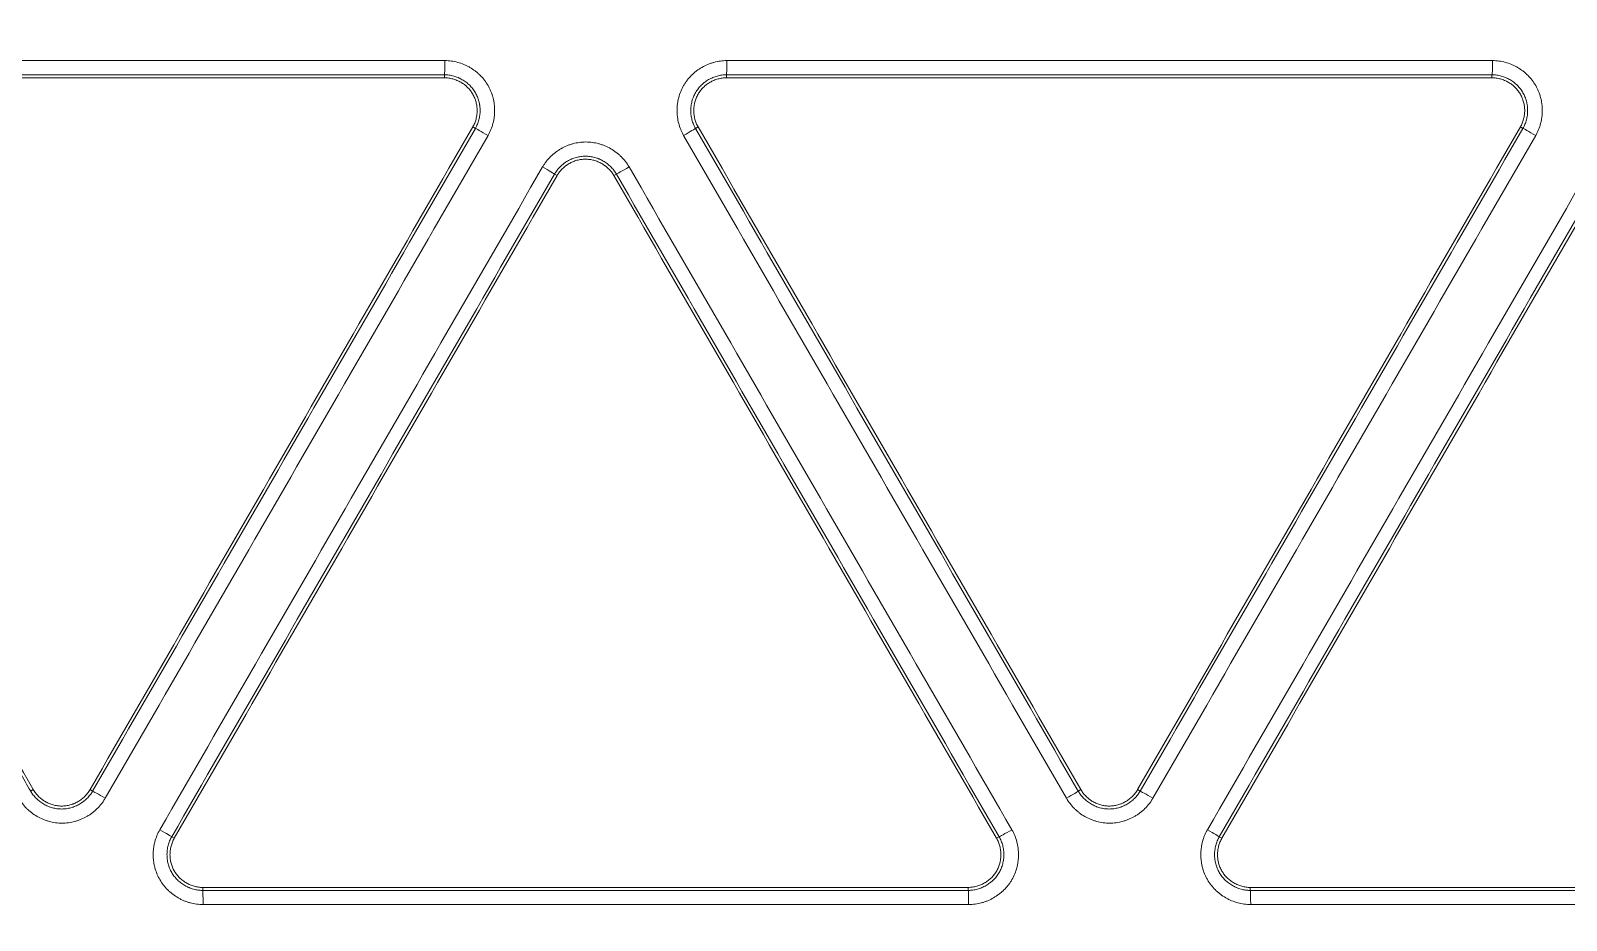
# Model space of a CAD drawing. Header units: inches. Extents: x 405346 to 489838, y -25612 to 14934.
# Drawn here: x 467383.2 to 467434.5, y 4322 to 4351.7 of the extents above; entities that cross this region are included whole.
import ezdxf

# ---------------------------------------------------------------- set-up
doc = ezdxf.new("R2010")
doc.units = ezdxf.units.IN
doc.header["$LTSCALE"] = 200
doc.header["$MEASUREMENT"] = 0
doc.layers.add('SS-EQ', color=2, linetype='Continuous', lineweight=20)

# ---------------------------------------------------------------- blocks, each defined once
blk = doc.blocks.new('4way무풍')
at = {"layer": 'SS-EQ'}
for p, q in [((152.774, 28.682), (152.774, 28.782)), ((162.196, 28.782), (162.196, 28.682)), ((187.771, 28.682), (187.771, 28.782)), ((153.808, 26.991), (153.722, 27.041)), ((161.249, 27.041), (161.162, 26.991)), ((188.805, 26.991), (188.719, 27.041)), ((156.538, 25.415), (156.451, 25.465)), ((158.519, 25.465), (158.433, 25.415)), ((138.952, 4.842), (139.039, 4.892)), ((140.935, 4.892), (141.021, 4.843)), ((173.949, 4.842), (174.036, 4.892)), ((175.932, 4.892), (176.018, 4.843)), ((143.663, 3.317), (143.75, 3.267)), ((171.221, 3.267), (171.307, 3.317)), ((178.66, 3.317), (178.747, 3.267)), ((144.698, 1.625), (144.698, 1.525)), ((170.273, 1.525), (170.273, 1.625)), ((179.695, 1.625), (179.695, 1.525))]:
    blk.add_line(p, q, dxfattribs=at)
for centre, major_axis, ratio, start_param, end_param in [((152.774, 29.256), (0, -0.474), 0.028189, 0.034949, 1.573094), ((162.196, 29.256), (0, 0.474), 0.029549, 3.176562, 4.714463), ((187.771, 29.256), (0, 0.474), 0.033735, 3.176439, 4.713955), ((154.218, 26.754), (-0.41, 0.237), 0.016019, 4.68878, 6.248274), ((160.752, 26.754), (-0.41, -0.237), 0.013033, 1.597215, 3.106683), ((189.215, 26.754), (-0.41, 0.237), 0.018244, 4.683613, 6.248273), ((156.041, 25.702), (-0.41, 0.237), 0.016055, 3.176504, 4.688476), ((158.929, 25.702), (0.41, 0.237), 0.012946, 3.176502, 4.738576), ((141.431, 4.606), (0.41, -0.237), 0.013878, 1.547569, 3.106683), ((173.539, 4.606), (0.41, 0.237), 0.015556, 4.739895, 6.248274), ((176.428, 4.606), (-0.41, 0.237), 0.016274, 4.684761, 6.248274), ((143.253, 3.554), (0.41, -0.237), 0.013911, 0.03491, 1.547316), ((171.717, 3.554), (0.41, 0.237), 0.015466, 3.176503, 4.739618), ((178.25, 3.554), (-0.41, 0.237), 0.016366, 3.176504, 4.684467), ((144.697, 1.052), (0, 0.474), 0.028185, 4.712486, 6.248265), ((170.272, 1.052), (0, 0.474), 0.031087, 4.712456, 6.248262), ((179.694, 1.052), (0, -0.474), 0.032601, 1.570864, 3.106683)]:
    blk.add_ellipse(centre, major_axis=major_axis, ratio=ratio, start_param=start_param, end_param=end_param, dxfattribs=at)
for points, knots in [([(0.032, 346.294), (6.969, 346.294), (13.906, 346.294), (27.78, 346.294), (34.717, 346.294), (55.528, 346.294), (69.403, 346.294), (97.151, 346.294), (111.025, 346.294), (138.774, 346.294), (152.648, 346.294), (180.396, 346.294), (194.27, 346.294), (215.082, 346.294), (222.019, 346.294), (235.893, 346.294), (242.83, 346.293), (253.236, 346.293), (256.704, 346.293), (263.641, 346.293), (267.11, 346.293), (272.313, 346.294), (274.047, 346.294), (276.648, 346.294), (277.516, 346.294), (279.25, 346.293), (280.117, 346.293), (281.418, 346.292), (281.851, 346.292), (282.718, 346.292), (283.152, 346.292), (283.802, 346.293), (284.019, 346.293), (284.453, 346.293), (284.669, 346.294), (285.103, 346.293), (285.32, 346.293), (285.753, 346.29), (285.97, 346.288), (286.62, 346.277), (287.054, 346.265), (287.92, 346.231), (288.353, 346.21), (289.653, 346.132), (290.519, 346.062), (291.818, 345.929), (292.25, 345.88), (292.899, 345.799), (293.116, 345.771), (293.548, 345.712), (294.627, 345.561), (295.697, 345.381), (298.249, 344.897), (299.929, 344.504), (302.417, 343.81), (304.065, 343.312), (305.692, 342.745), (308.116, 341.843), (309.711, 341.171), (311.481, 340.335), (311.677, 340.241), (312.069, 340.051), (312.265, 339.955), (312.851, 339.663), (313.238, 339.464), (314.393, 338.857), (315.91, 338.017), (317.385, 337.118), (318.837, 336.19), (319.553, 335.711), (320.962, 334.724), (322.351, 333.707), (324.369, 332.094), (326.323, 330.393), (327.582, 329.199), (328.355, 328.434), (328.586, 328.204), (328.815, 327.97), (328.968, 327.815), (329.044, 327.736), (329.423, 327.345), (329.723, 327.029), (330.61, 326.072), (331.762, 324.776), (333.399, 322.77), (334.43, 321.391), (335.932, 319.291), (336.873, 317.85), (338.196, 315.627), (339.047, 314.124), (339.838, 312.579), (340.313, 311.601), (340.454, 311.306), (340.593, 311.01), (340.685, 310.812), (340.731, 310.713), (340.958, 310.218), (341.136, 309.82), (341.654, 308.624), (342.309, 307.019), (343.186, 304.582), (343.7, 302.939), (344.419, 300.459), (344.828, 298.787), (345.336, 296.251), (345.487, 295.4), (345.755, 293.69), (345.871, 292.83), (345.994, 291.749), (346.017, 291.532), (346.062, 291.099), (346.083, 290.881), (346.143, 290.23), (346.178, 289.796), (346.239, 288.927), (346.265, 288.492), (346.307, 287.624), (346.324, 287.189), (346.342, 286.538), (346.347, 286.32), (346.354, 285.886), (346.356, 285.669), (346.359, 285.234), (346.359, 285.017), (346.359, 284.582), (346.359, 284.365), (346.359, 283.714), (346.358, 283.279), (346.358, 282.41), (346.358, 281.976), (346.358, 280.672), (346.358, 279.803), (346.359, 278.065), (346.359, 277.196), (346.359, 274.59), (346.359, 272.852), (346.358, 264.162), (346.359, 257.21), (346.359, 236.355), (346.359, 222.452), (346.359, 194.646), (346.359, 180.742), (346.359, 152.936), (346.359, 139.033), (346.359, 111.226), (346.359, 69.516), (346.359, 27.806), (346.359, 0)], [0, 0, 0, 0, 0.03125, 0.03125, 0.0625, 0.0625, 0.125, 0.125, 0.1875, 0.1875, 0.25, 0.25, 0.3125, 0.3125, 0.34375, 0.34375, 0.375, 0.375, 0.390625, 0.390625, 0.40625, 0.40625, 0.414062, 0.414062, 0.417969, 0.417969, 0.421875, 0.421875, 0.423828, 0.423828, 0.425781, 0.425781, 0.426758, 0.426758, 0.427734, 0.427734, 0.428711, 0.428711, 0.429687, 0.429687, 0.431641, 0.431641, 0.433594, 0.433594, 0.4375, 0.4375, 0.439453, 0.439453, 0.44043, 0.44043, 0.441406, 0.445312, 0.445312, 0.453125, 0.453125, 0.457031, 0.460937, 0.460937, 0.46875, 0.46875, 0.469727, 0.469727, 0.470703, 0.470703, 0.472656, 0.472656, 0.476562, 0.480469, 0.480469, 0.484375, 0.484375, 0.488281, 0.492187, 0.496094, 0.5, 0.5, 0.500977, 0.501465, 0.501465, 0.501953, 0.501953, 0.503906, 0.503906, 0.507812, 0.511719, 0.515625, 0.515625, 0.523437, 0.523437, 0.527344, 0.53125, 0.53125, 0.532227, 0.532715, 0.532715, 0.533203, 0.533203, 0.535156, 0.535156, 0.539062, 0.542969, 0.546875, 0.546875, 0.554687, 0.554687, 0.558594, 0.558594, 0.5625, 0.5625, 0.563477, 0.563477, 0.564453, 0.564453, 0.566406, 0.566406, 0.568359, 0.568359, 0.570312, 0.570312, 0.571289, 0.571289, 0.572266, 0.572266, 0.573242, 0.573242, 0.574219, 0.574219, 0.576172, 0.576172, 0.578125, 0.578125, 0.582031, 0.582031, 0.585937, 0.585937, 0.59375, 0.59375, 0.625, 0.625, 0.6875, 0.6875, 0.75, 0.75, 0.8125, 0.8125, 0.875, 1, 1, 1, 1]), ([(345.164, 0), (345.164, 27.72), (345.163, 69.299), (345.162, 110.879), (345.161, 138.598), (345.16, 152.458), (345.159, 180.178), (345.157, 194.038), (345.154, 221.758), (345.152, 235.618), (345.147, 256.407), (345.146, 263.337), (345.145, 272), (345.145, 273.732), (345.144, 276.331), (345.144, 277.197), (345.143, 278.93), (345.142, 279.796), (345.142, 281.095), (345.141, 281.528), (345.141, 282.395), (345.142, 282.828), (345.141, 283.694), (345.141, 284.127), (345.14, 284.777), (345.139, 284.993), (345.136, 285.426), (345.134, 285.643), (345.124, 286.293), (345.113, 286.726), (345.081, 287.592), (345.06, 288.025), (345.009, 288.891), (344.979, 289.324), (344.926, 289.973), (344.898, 290.298), (344.868, 290.622), (344.847, 290.839), (344.836, 290.947), (344.736, 291.92), (344.629, 292.78), (344.379, 294.49), (344.236, 295.34), (343.754, 297.876), (343.361, 299.547), (342.666, 302.024), (342.167, 303.666), (341.312, 306.1), (340.67, 307.703), (340.162, 308.898), (339.901, 309.494), (339.629, 310.086), (339.446, 310.481), (339.353, 310.677), (338.885, 311.657), (338.495, 312.43), (337.684, 313.954), (337.263, 314.706), (336.391, 316.188), (335.94, 316.919), (335.007, 318.359), (334.525, 319.069), (333.532, 320.468), (332.508, 321.846), (330.881, 323.85), (329.736, 325.143), (328.853, 326.097), (328.555, 326.413), (328.177, 326.804), (328.101, 326.882), (327.949, 327.037), (327.721, 327.27), (327.491, 327.5), (326.721, 328.264), (325.466, 329.454), (323.518, 331.149), (321.504, 332.755), (320.119, 333.766), (318.711, 334.748), (317.997, 335.224), (316.546, 336.146), (315.81, 336.592), (314.315, 337.454), (313.557, 337.87), (312.595, 338.371), (312.305, 338.52), (312.014, 338.666), (311.82, 338.764), (311.722, 338.812), (311.235, 339.053), (310.844, 339.24), (309.666, 339.79), (308.875, 340.138), (307.283, 340.799), (305.68, 341.425), (303.244, 342.257), (301.598, 342.742), (299.114, 343.417), (297.436, 343.796), (294.888, 344.258), (294.033, 344.394), (292.957, 344.542), (292.742, 344.57), (292.31, 344.625), (291.663, 344.703), (291.015, 344.771), (289.72, 344.892), (288.856, 344.953), (287.56, 345.018), (287.128, 345.036), (286.48, 345.054), (286.264, 345.059), (285.832, 345.066), (285.615, 345.069), (285.183, 345.072), (284.967, 345.073), (284.535, 345.074), (284.318, 345.075), (283.67, 345.075), (283.237, 345.076), (282.589, 345.076), (282.373, 345.076), (281.94, 345.076), (281.724, 345.076), (281.076, 345.076), (280.643, 345.076), (279.346, 345.077), (278.481, 345.077), (276.752, 345.078), (275.887, 345.078), (273.293, 345.079), (271.563, 345.079), (262.916, 345.08), (255.998, 345.082), (242.162, 345.085), (235.244, 345.086), (221.408, 345.088), (214.49, 345.089), (193.736, 345.092), (179.9, 345.093), (152.228, 345.095), (138.392, 345.096), (110.72, 345.097), (96.884, 345.097), (69.212, 345.098), (55.376, 345.098), (34.622, 345.098), (27.704, 345.099), (13.868, 345.099), (6.95, 345.099), (0.032, 345.099)], [0, 0, 0, 0, 0.125, 0.1875, 0.1875, 0.25, 0.25, 0.3125, 0.3125, 0.375, 0.375, 0.40625, 0.40625, 0.414063, 0.414063, 0.417969, 0.417969, 0.421875, 0.421875, 0.423828, 0.423828, 0.425781, 0.425781, 0.427734, 0.427734, 0.428711, 0.428711, 0.429688, 0.429688, 0.431641, 0.431641, 0.433594, 0.433594, 0.435547, 0.435547, 0.436523, 0.437012, 0.437012, 0.4375, 0.4375, 0.441406, 0.441406, 0.445313, 0.445313, 0.453125, 0.453125, 0.457031, 0.460938, 0.464844, 0.464844, 0.466797, 0.467773, 0.467773, 0.46875, 0.46875, 0.472656, 0.472656, 0.476563, 0.476563, 0.480469, 0.480469, 0.484375, 0.484375, 0.488281, 0.492188, 0.496094, 0.496094, 0.498047, 0.498047, 0.498535, 0.498535, 0.499023, 0.5, 0.5, 0.503906, 0.507813, 0.511719, 0.515625, 0.515625, 0.519531, 0.519531, 0.523438, 0.523438, 0.527344, 0.527344, 0.52832, 0.528809, 0.528809, 0.529297, 0.529297, 0.53125, 0.53125, 0.535156, 0.535156, 0.539063, 0.542969, 0.546875, 0.546875, 0.554688, 0.554688, 0.558594, 0.558594, 0.55957, 0.55957, 0.560547, 0.5625, 0.5625, 0.566406, 0.566406, 0.568359, 0.568359, 0.569336, 0.569336, 0.570313, 0.570313, 0.571289, 0.571289, 0.572266, 0.572266, 0.574219, 0.574219, 0.575195, 0.575195, 0.576172, 0.576172, 0.578125, 0.578125, 0.582031, 0.582031, 0.585938, 0.585938, 0.59375, 0.59375, 0.625, 0.625, 0.65625, 0.65625, 0.6875, 0.6875, 0.75, 0.75, 0.8125, 0.8125, 0.875, 0.875, 0.9375, 0.9375, 0.96875, 0.96875, 1, 1, 1, 1]), ([(152.787, 29.257), (152.824, 29.257), (152.861, 29.256), (152.934, 29.251), (152.97, 29.247), (153.078, 29.232), (153.22, 29.203), (153.357, 29.156), (153.442, 29.121), (153.458, 29.113), (153.492, 29.098), (153.541, 29.075), (153.589, 29.049), (153.683, 28.994), (153.744, 28.954), (153.83, 28.888), (153.859, 28.865), (153.9, 28.829), (153.914, 28.817), (153.94, 28.792), (153.954, 28.779), (154.018, 28.715), (154.114, 28.606), (154.195, 28.486), (154.25, 28.391), (154.267, 28.359), (154.299, 28.293), (154.314, 28.26), (154.356, 28.159), (154.379, 28.091), (154.406, 27.986), (154.414, 27.95), (154.425, 27.897), (154.428, 27.879), (154.434, 27.843), (154.437, 27.824), (154.448, 27.734), (154.457, 27.589), (154.448, 27.444), (154.437, 27.354), (154.434, 27.336), (154.428, 27.299), (154.425, 27.281), (154.414, 27.227), (154.406, 27.192), (154.378, 27.087), (154.355, 27.018), (154.3, 26.884), (154.268, 26.819), (154.232, 26.755)], [0, 0, 0, 0, 0.03125, 0.03125, 0.0625, 0.0625, 0.125, 0.1875, 0.1875, 0.203125, 0.203125, 0.21875, 0.25, 0.25, 0.3125, 0.3125, 0.34375, 0.34375, 0.359375, 0.359375, 0.375, 0.375, 0.4375, 0.5, 0.5, 0.53125, 0.53125, 0.5625, 0.5625, 0.625, 0.625, 0.65625, 0.65625, 0.671875, 0.671875, 0.6875, 0.6875, 0.75, 0.8125, 0.8125, 0.828125, 0.828125, 0.84375, 0.84375, 0.875, 0.875, 0.9375, 0.9375, 1, 1, 1, 1]), ([(160.765, 26.755), (160.747, 26.787), (160.73, 26.819), (160.698, 26.885), (160.683, 26.918), (160.641, 27.019), (160.596, 27.157), (160.568, 27.299), (160.556, 27.39), (160.554, 27.408), (160.551, 27.445), (160.546, 27.499), (160.545, 27.554), (160.545, 27.663), (160.549, 27.735), (160.563, 27.843), (160.569, 27.879), (160.58, 27.933), (160.583, 27.951), (160.592, 27.986), (160.596, 28.004), (160.619, 28.092), (160.665, 28.23), (160.729, 28.36), (160.784, 28.455), (160.803, 28.486), (160.844, 28.547), (160.866, 28.576), (160.932, 28.662), (160.98, 28.716), (161.057, 28.793), (161.097, 28.83), (161.139, 28.865), (161.167, 28.888), (161.182, 28.9), (161.254, 28.955), (161.375, 29.036), (161.505, 29.1), (161.589, 29.135), (161.606, 29.142), (161.64, 29.155), (161.658, 29.161), (161.71, 29.179), (161.744, 29.189), (161.85, 29.218), (161.92, 29.232), (162.064, 29.252), (162.136, 29.257), (162.21, 29.257)], [0, 0, 0, 0, 0.03125, 0.03125, 0.0625, 0.0625, 0.125, 0.1875, 0.1875, 0.203125, 0.203125, 0.21875, 0.25, 0.25, 0.3125, 0.3125, 0.34375, 0.34375, 0.359375, 0.359375, 0.375, 0.375, 0.4375, 0.5, 0.5, 0.53125, 0.53125, 0.5625, 0.5625, 0.625, 0.625, 0.65625, 0.671875, 0.671875, 0.6875, 0.6875, 0.75, 0.8125, 0.8125, 0.828125, 0.828125, 0.84375, 0.84375, 0.875, 0.875, 0.9375, 0.9375, 1, 1, 1, 1]), ([(187.787, 29.256), (187.823, 29.256), (187.86, 29.255), (187.933, 29.25), (187.969, 29.246), (188.077, 29.232), (188.219, 29.203), (188.357, 29.156), (188.441, 29.12), (188.458, 29.113), (188.491, 29.098), (188.54, 29.074), (188.588, 29.049), (188.683, 28.994), (188.743, 28.954), (188.83, 28.888), (188.858, 28.865), (188.899, 28.829), (188.913, 28.817), (188.94, 28.792), (188.953, 28.779), (189.017, 28.715), (189.113, 28.606), (189.194, 28.486), (189.249, 28.391), (189.267, 28.358), (189.299, 28.293), (189.314, 28.26), (189.355, 28.159), (189.378, 28.091), (189.406, 27.985), (189.414, 27.95), (189.424, 27.896), (189.427, 27.878), (189.433, 27.842), (189.436, 27.824), (189.448, 27.733), (189.457, 27.588), (189.448, 27.444), (189.436, 27.353), (189.433, 27.335), (189.428, 27.299), (189.424, 27.281), (189.414, 27.227), (189.406, 27.192), (189.378, 27.086), (189.355, 27.018), (189.3, 26.884), (189.268, 26.818), (189.231, 26.755)], [0, 0, 0, 0, 0.03125, 0.03125, 0.0625, 0.0625, 0.125, 0.1875, 0.1875, 0.203125, 0.203125, 0.21875, 0.25, 0.25, 0.3125, 0.3125, 0.34375, 0.34375, 0.359375, 0.359375, 0.375, 0.375, 0.4375, 0.5, 0.5, 0.53125, 0.53125, 0.5625, 0.5625, 0.625, 0.625, 0.65625, 0.65625, 0.671875, 0.671875, 0.6875, 0.6875, 0.75, 0.8125, 0.8125, 0.828125, 0.828125, 0.84375, 0.84375, 0.875, 0.875, 0.9375, 0.9375, 1, 1, 1, 1]), ([(153.808, 26.991), (153.81, 26.994), (153.812, 26.997), (153.815, 27.002), (153.82, 27.011), (153.831, 27.031), (153.851, 27.072), (153.867, 27.107), (153.897, 27.179), (153.913, 27.228), (153.933, 27.304), (153.939, 27.329), (153.949, 27.381), (153.953, 27.407), (153.963, 27.484), (153.969, 27.588), (153.963, 27.692), (153.954, 27.757), (153.952, 27.77), (153.948, 27.795), (153.941, 27.834), (153.933, 27.872), (153.913, 27.947), (153.897, 27.996), (153.867, 28.068), (153.857, 28.092), (153.834, 28.139), (153.821, 28.162), (153.782, 28.23), (153.753, 28.273), (153.69, 28.355), (153.655, 28.394), (153.599, 28.449), (153.58, 28.467), (153.541, 28.501), (153.52, 28.518), (153.458, 28.565), (153.415, 28.594), (153.348, 28.632), (153.314, 28.651), (153.278, 28.668), (153.254, 28.679), (153.242, 28.684), (153.182, 28.709), (153.084, 28.743), (152.983, 28.764), (152.905, 28.775), (152.879, 28.778), (152.84, 28.78), (152.827, 28.781), (152.807, 28.782), (152.797, 28.782), (152.788, 28.782), (152.781, 28.782), (152.778, 28.782), (152.774, 28.782)], [0, 0, 0, 0, 0.003906, 0.003906, 0.007812, 0.015625, 0.03125, 0.0625, 0.0625, 0.125, 0.125, 0.15625, 0.15625, 0.1875, 0.1875, 0.25, 0.3125, 0.3125, 0.328125, 0.328125, 0.34375, 0.375, 0.375, 0.4375, 0.4375, 0.46875, 0.46875, 0.5, 0.5, 0.5625, 0.5625, 0.625, 0.625, 0.65625, 0.65625, 0.6875, 0.6875, 0.75, 0.75, 0.78125, 0.796875, 0.796875, 0.8125, 0.8125, 0.875, 0.9375, 0.9375, 0.96875, 0.96875, 0.984375, 0.984375, 0.992188, 0.996094, 0.996094, 1, 1, 1, 1]), ([(162.196, 28.782), (162.193, 28.782), (162.19, 28.782), (162.183, 28.782), (162.173, 28.782), (162.151, 28.781), (162.105, 28.779), (162.066, 28.775), (161.989, 28.765), (161.938, 28.754), (161.863, 28.734), (161.838, 28.726), (161.789, 28.709), (161.764, 28.7), (161.692, 28.669), (161.599, 28.623), (161.512, 28.566), (161.46, 28.526), (161.45, 28.518), (161.43, 28.502), (161.4, 28.476), (161.371, 28.45), (161.316, 28.395), (161.281, 28.357), (161.234, 28.295), (161.218, 28.274), (161.189, 28.231), (161.175, 28.208), (161.136, 28.14), (161.113, 28.094), (161.074, 27.998), (161.057, 27.949), (161.038, 27.873), (161.032, 27.847), (161.022, 27.796), (161.018, 27.77), (161.008, 27.692), (161.004, 27.641), (161.004, 27.563), (161.005, 27.537), (161.008, 27.498), (161.009, 27.485), (161.011, 27.459), (161.012, 27.446), (161.021, 27.381), (161.04, 27.278), (161.073, 27.18), (161.103, 27.108), (161.113, 27.084), (161.131, 27.048), (161.136, 27.037), (161.146, 27.019), (161.15, 27.011), (161.155, 27.002), (161.159, 26.996), (161.16, 26.993), (161.162, 26.991)], [0, 0, 0, 0, 0.003906, 0.003906, 0.007813, 0.015625, 0.03125, 0.0625, 0.0625, 0.125, 0.125, 0.15625, 0.15625, 0.1875, 0.1875, 0.25, 0.3125, 0.3125, 0.328125, 0.328125, 0.34375, 0.375, 0.375, 0.4375, 0.4375, 0.46875, 0.46875, 0.5, 0.5, 0.5625, 0.5625, 0.625, 0.625, 0.65625, 0.65625, 0.6875, 0.6875, 0.75, 0.75, 0.78125, 0.78125, 0.796875, 0.796875, 0.8125, 0.8125, 0.875, 0.9375, 0.9375, 0.96875, 0.96875, 0.984375, 0.984375, 0.992187, 0.996094, 0.996094, 1, 1, 1, 1]), ([(188.805, 26.991), (188.807, 26.994), (188.808, 26.997), (188.811, 27.002), (188.816, 27.011), (188.827, 27.031), (188.848, 27.072), (188.864, 27.107), (188.893, 27.179), (188.91, 27.228), (188.929, 27.304), (188.935, 27.329), (188.945, 27.381), (188.949, 27.407), (188.959, 27.484), (188.966, 27.588), (188.959, 27.692), (188.951, 27.757), (188.949, 27.77), (188.945, 27.796), (188.938, 27.834), (188.929, 27.872), (188.91, 27.947), (188.893, 27.996), (188.864, 28.069), (188.853, 28.092), (188.83, 28.139), (188.818, 28.163), (188.779, 28.23), (188.721, 28.316), (188.652, 28.394), (188.596, 28.449), (188.577, 28.467), (188.537, 28.501), (188.517, 28.518), (188.455, 28.565), (188.412, 28.594), (188.345, 28.633), (188.31, 28.651), (188.275, 28.668), (188.251, 28.679), (188.239, 28.684), (188.179, 28.709), (188.081, 28.743), (187.979, 28.764), (187.902, 28.775), (187.876, 28.778), (187.837, 28.78), (187.824, 28.781), (187.804, 28.782), (187.794, 28.782), (187.784, 28.782), (187.778, 28.782), (187.774, 28.782), (187.771, 28.782)], [0, 0, 0, 0, 0.003906, 0.003906, 0.007813, 0.015625, 0.03125, 0.0625, 0.0625, 0.125, 0.125, 0.15625, 0.15625, 0.1875, 0.1875, 0.25, 0.3125, 0.3125, 0.328125, 0.328125, 0.34375, 0.375, 0.375, 0.4375, 0.4375, 0.46875, 0.46875, 0.5, 0.5, 0.5625, 0.625, 0.625, 0.65625, 0.65625, 0.6875, 0.6875, 0.75, 0.75, 0.78125, 0.796875, 0.796875, 0.8125, 0.8125, 0.875, 0.9375, 0.9375, 0.96875, 0.96875, 0.984375, 0.984375, 0.992188, 0.996094, 0.996094, 1, 1, 1, 1]), ([(152.774, 28.682), (152.823, 28.682), (152.87, 28.679), (152.964, 28.666), (153.011, 28.657), (153.08, 28.638), (153.103, 28.631), (153.148, 28.615), (153.17, 28.606), (153.237, 28.579), (153.322, 28.536), (153.401, 28.484), (153.449, 28.447), (153.458, 28.44), (153.477, 28.425), (153.504, 28.402), (153.531, 28.377), (153.581, 28.327), (153.613, 28.292), (153.657, 28.236), (153.671, 28.216), (153.697, 28.177), (153.71, 28.156), (153.746, 28.094), (153.788, 28.008), (153.818, 27.918), (153.836, 27.849), (153.842, 27.825), (153.851, 27.778), (153.855, 27.755), (153.864, 27.684), (153.867, 27.636), (153.867, 27.565), (153.866, 27.529), (153.863, 27.493), (153.861, 27.469), (153.859, 27.457), (153.852, 27.398), (153.833, 27.304), (153.804, 27.214), (153.768, 27.126), (153.746, 27.082), (153.722, 27.041)], [0, 0, 0, 0, 0.0625, 0.0625, 0.125, 0.125, 0.15625, 0.15625, 0.1875, 0.1875, 0.25, 0.3125, 0.3125, 0.328125, 0.328125, 0.34375, 0.375, 0.375, 0.4375, 0.4375, 0.46875, 0.46875, 0.5, 0.5, 0.5625, 0.625, 0.625, 0.65625, 0.65625, 0.6875, 0.6875, 0.75, 0.75, 0.78125, 0.796875, 0.796875, 0.8125, 0.8125, 0.875, 0.9375, 0.9375, 1, 1, 1, 1]), ([(161.249, 27.041), (161.225, 27.082), (161.204, 27.125), (161.168, 27.213), (161.153, 27.258), (161.135, 27.328), (161.129, 27.351), (161.12, 27.398), (161.117, 27.422), (161.108, 27.493), (161.102, 27.588), (161.108, 27.683), (161.115, 27.743), (161.117, 27.755), (161.121, 27.778), (161.127, 27.814), (161.135, 27.848), (161.153, 27.917), (161.168, 27.962), (161.195, 28.028), (161.204, 28.05), (161.225, 28.093), (161.237, 28.114), (161.273, 28.177), (161.326, 28.256), (161.389, 28.327), (161.44, 28.377), (161.458, 28.394), (161.494, 28.425), (161.512, 28.44), (161.569, 28.484), (161.609, 28.51), (161.671, 28.546), (161.692, 28.557), (161.734, 28.578), (161.756, 28.588), (161.823, 28.616), (161.913, 28.647), (162.006, 28.666), (162.1, 28.679), (162.148, 28.682), (162.196, 28.682)], [0, 0, 0, 0, 0.0625, 0.0625, 0.125, 0.125, 0.15625, 0.15625, 0.1875, 0.1875, 0.25, 0.3125, 0.3125, 0.328125, 0.328125, 0.34375, 0.375, 0.375, 0.4375, 0.4375, 0.46875, 0.46875, 0.5, 0.5, 0.5625, 0.625, 0.625, 0.65625, 0.65625, 0.6875, 0.6875, 0.75, 0.75, 0.78125, 0.78125, 0.8125, 0.8125, 0.875, 0.9375, 0.9375, 1, 1, 1, 1]), ([(187.771, 28.682), (187.819, 28.682), (187.867, 28.679), (187.961, 28.666), (188.008, 28.657), (188.076, 28.638), (188.099, 28.631), (188.145, 28.615), (188.167, 28.606), (188.233, 28.579), (188.318, 28.536), (188.398, 28.484), (188.446, 28.447), (188.455, 28.44), (188.474, 28.425), (188.501, 28.402), (188.527, 28.377), (188.578, 28.327), (188.61, 28.292), (188.653, 28.236), (188.667, 28.216), (188.694, 28.177), (188.707, 28.156), (188.743, 28.094), (188.785, 28.008), (188.815, 27.918), (188.833, 27.849), (188.838, 27.825), (188.848, 27.778), (188.851, 27.755), (188.86, 27.684), (188.863, 27.636), (188.864, 27.565), (188.862, 27.529), (188.86, 27.493), (188.857, 27.469), (188.856, 27.457), (188.848, 27.398), (188.83, 27.304), (188.8, 27.214), (188.764, 27.126), (188.743, 27.082), (188.719, 27.041)], [0, 0, 0, 0, 0.0625, 0.0625, 0.125, 0.125, 0.15625, 0.15625, 0.1875, 0.1875, 0.25, 0.3125, 0.3125, 0.328125, 0.328125, 0.34375, 0.375, 0.375, 0.4375, 0.4375, 0.46875, 0.46875, 0.5, 0.5, 0.5625, 0.625, 0.625, 0.65625, 0.65625, 0.6875, 0.6875, 0.75, 0.75, 0.78125, 0.796875, 0.796875, 0.8125, 0.8125, 0.875, 0.9375, 0.9375, 1, 1, 1, 1]), ([(156.054, 25.703), (156.073, 25.735), (156.092, 25.766), (156.133, 25.827), (156.154, 25.856), (156.221, 25.943), (156.317, 26.051), (156.427, 26.146), (156.499, 26.202), (156.514, 26.212), (156.544, 26.234), (156.589, 26.265), (156.635, 26.293), (156.73, 26.348), (156.795, 26.38), (156.895, 26.422), (156.929, 26.435), (156.981, 26.453), (156.999, 26.458), (157.034, 26.469), (157.051, 26.474), (157.139, 26.498), (157.281, 26.527), (157.426, 26.537), (157.535, 26.537), (157.572, 26.535), (157.645, 26.531), (157.681, 26.527), (157.789, 26.512), (157.86, 26.498), (157.965, 26.469), (157.999, 26.459), (158.051, 26.441), (158.068, 26.435), (158.102, 26.422), (158.119, 26.415), (158.204, 26.38), (158.334, 26.315), (158.455, 26.235), (158.527, 26.18), (158.541, 26.168), (158.57, 26.145), (158.584, 26.133), (158.625, 26.097), (158.652, 26.072), (158.729, 25.996), (158.777, 25.941), (158.866, 25.827), (158.906, 25.766), (158.943, 25.703)], [0, 0, 0, 0, 0.03125, 0.03125, 0.0625, 0.0625, 0.125, 0.1875, 0.1875, 0.203125, 0.203125, 0.21875, 0.25, 0.25, 0.3125, 0.3125, 0.34375, 0.34375, 0.359375, 0.359375, 0.375, 0.375, 0.4375, 0.5, 0.5, 0.53125, 0.53125, 0.5625, 0.5625, 0.625, 0.625, 0.65625, 0.65625, 0.671875, 0.671875, 0.6875, 0.6875, 0.75, 0.8125, 0.8125, 0.828125, 0.828125, 0.84375, 0.84375, 0.875, 0.875, 0.9375, 0.9375, 1, 1, 1, 1]), ([(158.519, 25.465), (158.518, 25.468), (158.516, 25.471), (158.513, 25.476), (158.508, 25.485), (158.496, 25.504), (158.471, 25.543), (158.448, 25.574), (158.4, 25.636), (158.366, 25.674), (158.311, 25.729), (158.291, 25.747), (158.252, 25.782), (158.231, 25.798), (158.169, 25.845), (158.083, 25.903), (157.99, 25.949), (157.929, 25.974), (157.917, 25.979), (157.893, 25.989), (157.856, 26.002), (157.819, 26.014), (157.744, 26.034), (157.693, 26.044), (157.616, 26.055), (157.59, 26.058), (157.538, 26.061), (157.511, 26.062), (157.433, 26.062), (157.381, 26.059), (157.279, 26.045), (157.228, 26.034), (157.152, 26.014), (157.127, 26.006), (157.078, 25.989), (157.053, 25.98), (156.981, 25.949), (156.935, 25.926), (156.868, 25.888), (156.834, 25.867), (156.802, 25.845), (156.781, 25.83), (156.77, 25.822), (156.718, 25.782), (156.639, 25.714), (156.571, 25.637), (156.523, 25.575), (156.507, 25.554), (156.485, 25.521), (156.478, 25.51), (156.468, 25.494), (156.462, 25.485), (156.457, 25.477), (156.454, 25.471), (156.452, 25.468), (156.451, 25.465)], [0, 0, 0, 0, 0.003906, 0.003906, 0.007812, 0.015625, 0.03125, 0.0625, 0.0625, 0.125, 0.125, 0.15625, 0.15625, 0.1875, 0.1875, 0.25, 0.3125, 0.3125, 0.328125, 0.328125, 0.34375, 0.375, 0.375, 0.4375, 0.4375, 0.46875, 0.46875, 0.5, 0.5, 0.5625, 0.5625, 0.625, 0.625, 0.65625, 0.65625, 0.6875, 0.6875, 0.75, 0.75, 0.78125, 0.796875, 0.796875, 0.8125, 0.8125, 0.875, 0.9375, 0.9375, 0.96875, 0.96875, 0.984375, 0.984375, 0.992187, 0.996094, 0.996094, 1, 1, 1, 1]), ([(156.538, 25.415), (156.562, 25.457), (156.589, 25.497), (156.647, 25.572), (156.678, 25.607), (156.729, 25.657), (156.747, 25.674), (156.783, 25.705), (156.802, 25.72), (156.859, 25.764), (156.938, 25.816), (157.023, 25.859), (157.079, 25.882), (157.09, 25.886), (157.112, 25.895), (157.146, 25.907), (157.18, 25.918), (157.249, 25.937), (157.295, 25.946), (157.366, 25.956), (157.39, 25.958), (157.437, 25.962), (157.461, 25.962), (157.533, 25.962), (157.628, 25.956), (157.721, 25.937), (157.791, 25.918), (157.814, 25.911), (157.859, 25.895), (157.881, 25.887), (157.947, 25.859), (157.99, 25.838), (158.052, 25.802), (158.082, 25.784), (158.112, 25.763), (158.131, 25.749), (158.141, 25.742), (158.189, 25.706), (158.261, 25.643), (158.324, 25.572), (158.382, 25.497), (158.409, 25.457), (158.433, 25.415)], [0, 0, 0, 0, 0.0625, 0.0625, 0.125, 0.125, 0.15625, 0.15625, 0.1875, 0.1875, 0.25, 0.3125, 0.3125, 0.328125, 0.328125, 0.34375, 0.375, 0.375, 0.4375, 0.4375, 0.46875, 0.46875, 0.5, 0.5, 0.5625, 0.625, 0.625, 0.65625, 0.65625, 0.6875, 0.6875, 0.75, 0.75, 0.78125, 0.796875, 0.796875, 0.8125, 0.8125, 0.875, 0.9375, 0.9375, 1, 1, 1, 1]), ([(136.808, 8.556), (137.035, 8.164), (137.261, 7.772), (137.731, 6.957), (137.976, 6.534), (138.464, 5.688), (138.708, 5.265), (138.952, 4.842)], [0, 0, 0, 0, 0.316539, 0.316539, 0.65827, 0.65827, 1, 1, 1, 1]), ([(138.952, 4.842), (138.954, 4.839), (138.956, 4.837), (138.959, 4.831), (138.964, 4.822), (138.976, 4.803), (139.001, 4.765), (139.024, 4.733), (139.071, 4.672), (139.106, 4.633), (139.161, 4.578), (139.18, 4.56), (139.22, 4.526), (139.24, 4.509), (139.303, 4.462), (139.389, 4.404), (139.482, 4.358), (139.542, 4.333), (139.555, 4.328), (139.579, 4.319), (139.616, 4.305), (139.653, 4.294), (139.728, 4.273), (139.779, 4.263), (139.856, 4.252), (139.882, 4.25), (139.934, 4.246), (139.96, 4.245), (140.039, 4.245), (140.091, 4.249), (140.193, 4.263), (140.244, 4.273), (140.32, 4.294), (140.345, 4.302), (140.394, 4.319), (140.419, 4.328), (140.49, 4.358), (140.537, 4.381), (140.604, 4.42), (140.638, 4.441), (140.67, 4.463), (140.691, 4.478), (140.702, 4.486), (140.754, 4.526), (140.832, 4.594), (140.901, 4.671), (140.949, 4.733), (140.964, 4.754), (140.987, 4.787), (140.994, 4.798), (141.004, 4.814), (141.009, 4.823), (141.014, 4.831), (141.018, 4.837), (141.019, 4.84), (141.021, 4.843)], [0, 0, 0, 0, 0.003906, 0.003906, 0.007812, 0.015625, 0.03125, 0.0625, 0.0625, 0.125, 0.125, 0.15625, 0.15625, 0.1875, 0.1875, 0.25, 0.3125, 0.3125, 0.328125, 0.328125, 0.34375, 0.375, 0.375, 0.4375, 0.4375, 0.46875, 0.46875, 0.5, 0.5, 0.5625, 0.5625, 0.625, 0.625, 0.65625, 0.65625, 0.6875, 0.6875, 0.75, 0.75, 0.78125, 0.796875, 0.796875, 0.8125, 0.8125, 0.875, 0.9375, 0.9375, 0.96875, 0.96875, 0.984375, 0.984375, 0.992187, 0.996094, 0.996094, 1, 1, 1, 1]), ([(140.935, 4.892), (140.911, 4.851), (140.884, 4.811), (140.826, 4.736), (140.794, 4.701), (140.743, 4.65), (140.726, 4.634), (140.69, 4.603), (140.671, 4.587), (140.614, 4.544), (140.535, 4.491), (140.449, 4.449), (140.394, 4.426), (140.383, 4.421), (140.36, 4.413), (140.327, 4.4), (140.293, 4.39), (140.224, 4.371), (140.177, 4.361), (140.107, 4.352), (140.083, 4.349), (140.035, 4.346), (140.011, 4.345), (139.939, 4.345), (139.844, 4.352), (139.751, 4.371), (139.682, 4.39), (139.659, 4.397), (139.614, 4.412), (139.591, 4.421), (139.525, 4.448), (139.483, 4.47), (139.421, 4.505), (139.391, 4.524), (139.361, 4.544), (139.341, 4.558), (139.332, 4.565), (139.284, 4.602), (139.212, 4.664), (139.149, 4.735), (139.09, 4.811), (139.063, 4.851), (139.039, 4.892)], [0, 0, 0, 0, 0.0625, 0.0625, 0.125, 0.125, 0.15625, 0.15625, 0.1875, 0.1875, 0.25, 0.3125, 0.3125, 0.328125, 0.328125, 0.34375, 0.375, 0.375, 0.4375, 0.4375, 0.46875, 0.46875, 0.5, 0.5, 0.5625, 0.625, 0.625, 0.65625, 0.65625, 0.6875, 0.6875, 0.75, 0.75, 0.78125, 0.796875, 0.796875, 0.8125, 0.8125, 0.875, 0.9375, 0.9375, 1, 1, 1, 1]), ([(173.949, 4.842), (173.951, 4.839), (173.952, 4.837), (173.956, 4.831), (173.961, 4.822), (173.973, 4.803), (173.998, 4.765), (174.02, 4.733), (174.068, 4.672), (174.102, 4.633), (174.158, 4.578), (174.177, 4.56), (174.217, 4.526), (174.237, 4.509), (174.299, 4.462), (174.386, 4.404), (174.479, 4.358), (174.539, 4.333), (174.551, 4.328), (174.576, 4.319), (174.613, 4.305), (174.65, 4.294), (174.725, 4.273), (174.776, 4.263), (174.853, 4.252), (174.879, 4.25), (174.931, 4.246), (174.957, 4.245), (175.036, 4.245), (175.087, 4.249), (175.19, 4.263), (175.241, 4.273), (175.316, 4.294), (175.341, 4.302), (175.391, 4.319), (175.415, 4.328), (175.487, 4.358), (175.534, 4.381), (175.601, 4.42), (175.634, 4.441), (175.666, 4.463), (175.688, 4.478), (175.698, 4.486), (175.751, 4.526), (175.829, 4.594), (175.898, 4.671), (175.946, 4.733), (175.961, 4.754), (175.983, 4.787), (175.99, 4.798), (176.001, 4.814), (176.006, 4.823), (176.011, 4.831), (176.014, 4.837), (176.016, 4.84), (176.018, 4.843)], [0, 0, 0, 0, 0.003906, 0.003906, 0.007813, 0.015625, 0.03125, 0.0625, 0.0625, 0.125, 0.125, 0.15625, 0.15625, 0.1875, 0.1875, 0.25, 0.3125, 0.3125, 0.328125, 0.328125, 0.34375, 0.375, 0.375, 0.4375, 0.4375, 0.46875, 0.46875, 0.5, 0.5, 0.5625, 0.5625, 0.625, 0.625, 0.65625, 0.65625, 0.6875, 0.6875, 0.75, 0.75, 0.78125, 0.796875, 0.796875, 0.8125, 0.8125, 0.875, 0.9375, 0.9375, 0.96875, 0.96875, 0.984375, 0.984375, 0.992188, 0.996094, 0.996094, 1, 1, 1, 1]), ([(175.932, 4.892), (175.908, 4.851), (175.881, 4.811), (175.823, 4.736), (175.791, 4.701), (175.74, 4.65), (175.723, 4.634), (175.686, 4.602), (175.668, 4.587), (175.611, 4.544), (175.531, 4.491), (175.446, 4.449), (175.391, 4.426), (175.38, 4.421), (175.357, 4.413), (175.323, 4.4), (175.289, 4.39), (175.221, 4.371), (175.174, 4.361), (175.104, 4.352), (175.08, 4.349), (175.032, 4.346), (175.008, 4.345), (174.936, 4.345), (174.841, 4.352), (174.748, 4.371), (174.679, 4.39), (174.656, 4.397), (174.61, 4.412), (174.588, 4.421), (174.522, 4.448), (174.48, 4.47), (174.418, 4.505), (174.387, 4.524), (174.358, 4.544), (174.338, 4.558), (174.328, 4.565), (174.281, 4.602), (174.209, 4.664), (174.146, 4.735), (174.087, 4.811), (174.06, 4.851), (174.036, 4.892)], [0, 0, 0, 0, 0.0625, 0.0625, 0.125, 0.125, 0.15625, 0.15625, 0.1875, 0.1875, 0.25, 0.3125, 0.3125, 0.328125, 0.328125, 0.34375, 0.375, 0.375, 0.4375, 0.4375, 0.46875, 0.46875, 0.5, 0.5, 0.5625, 0.625, 0.625, 0.65625, 0.65625, 0.6875, 0.6875, 0.75, 0.75, 0.78125, 0.796875, 0.796875, 0.8125, 0.8125, 0.875, 0.9375, 0.9375, 1, 1, 1, 1]), ([(141.444, 4.606), (141.425, 4.574), (141.406, 4.543), (141.365, 4.482), (141.344, 4.452), (141.277, 4.366), (141.181, 4.258), (141.071, 4.163), (140.998, 4.107), (140.984, 4.096), (140.954, 4.075), (140.909, 4.044), (140.862, 4.015), (140.768, 3.961), (140.703, 3.929), (140.603, 3.887), (140.569, 3.874), (140.517, 3.856), (140.499, 3.85), (140.464, 3.84), (140.447, 3.835), (140.359, 3.811), (140.288, 3.796), (140.144, 3.777), (140.072, 3.772), (139.963, 3.772), (139.926, 3.773), (139.853, 3.778), (139.817, 3.782), (139.709, 3.796), (139.638, 3.811), (139.533, 3.839), (139.499, 3.85), (139.447, 3.868), (139.43, 3.874), (139.396, 3.887), (139.378, 3.894), (139.294, 3.929), (139.164, 3.994), (139.043, 4.074), (138.971, 4.129), (138.957, 4.14), (138.928, 4.163), (138.914, 4.175), (138.873, 4.211), (138.846, 4.236), (138.769, 4.313), (138.721, 4.367), (138.632, 4.482), (138.592, 4.542), (138.555, 4.606)], [0, 0, 0, 0, 0.03125, 0.03125, 0.0625, 0.0625, 0.125, 0.1875, 0.1875, 0.203125, 0.203125, 0.21875, 0.25, 0.25, 0.3125, 0.3125, 0.34375, 0.34375, 0.359375, 0.359375, 0.375, 0.375, 0.4375, 0.4375, 0.5, 0.5, 0.53125, 0.53125, 0.5625, 0.5625, 0.625, 0.625, 0.65625, 0.65625, 0.671875, 0.671875, 0.6875, 0.6875, 0.75, 0.8125, 0.8125, 0.828125, 0.828125, 0.84375, 0.84375, 0.875, 0.875, 0.9375, 0.9375, 1, 1, 1, 1]), ([(176.443, 4.606), (176.424, 4.574), (176.405, 4.543), (176.364, 4.482), (176.343, 4.452), (176.276, 4.366), (176.18, 4.258), (176.07, 4.162), (175.997, 4.107), (175.983, 4.096), (175.953, 4.075), (175.908, 4.044), (175.861, 4.015), (175.767, 3.961), (175.702, 3.929), (175.602, 3.887), (175.568, 3.874), (175.516, 3.856), (175.498, 3.85), (175.463, 3.84), (175.446, 3.834), (175.358, 3.811), (175.287, 3.796), (175.144, 3.777), (175.071, 3.772), (174.962, 3.772), (174.925, 3.773), (174.852, 3.778), (174.816, 3.782), (174.708, 3.796), (174.637, 3.811), (174.532, 3.839), (174.498, 3.85), (174.446, 3.868), (174.429, 3.874), (174.395, 3.887), (174.377, 3.894), (174.293, 3.929), (174.163, 3.993), (174.042, 4.074), (173.97, 4.129), (173.956, 4.14), (173.927, 4.163), (173.913, 4.175), (173.872, 4.211), (173.845, 4.236), (173.768, 4.313), (173.72, 4.367), (173.631, 4.482), (173.591, 4.542), (173.554, 4.606)], [0, 0, 0, 0, 0.03125, 0.03125, 0.0625, 0.0625, 0.125, 0.1875, 0.1875, 0.203125, 0.203125, 0.21875, 0.25, 0.25, 0.3125, 0.3125, 0.34375, 0.34375, 0.359375, 0.359375, 0.375, 0.375, 0.4375, 0.4375, 0.5, 0.5, 0.53125, 0.53125, 0.5625, 0.5625, 0.625, 0.625, 0.65625, 0.65625, 0.671875, 0.671875, 0.6875, 0.6875, 0.75, 0.8125, 0.8125, 0.828125, 0.828125, 0.84375, 0.84375, 0.875, 0.875, 0.9375, 0.9375, 1, 1, 1, 1]), ([(144.711, 1.052), (144.637, 1.052), (144.565, 1.057), (144.421, 1.076), (144.351, 1.091), (144.245, 1.119), (144.211, 1.13), (144.141, 1.154), (144.107, 1.167), (144.039, 1.195), (144.006, 1.21), (143.941, 1.243), (143.909, 1.26), (143.815, 1.314), (143.754, 1.354), (143.668, 1.421), (143.639, 1.444), (143.598, 1.48), (143.584, 1.492), (143.558, 1.517), (143.544, 1.529), (143.48, 1.594), (143.384, 1.702), (143.303, 1.823), (143.248, 1.917), (143.231, 1.95), (143.198, 2.016), (143.184, 2.049), (143.142, 2.149), (143.119, 2.218), (143.092, 2.323), (143.083, 2.358), (143.073, 2.412), (143.07, 2.43), (143.064, 2.466), (143.061, 2.484), (143.05, 2.575), (143.04, 2.72), (143.05, 2.865), (143.061, 2.955), (143.064, 2.973), (143.07, 3.009), (143.073, 3.027), (143.083, 3.081), (143.092, 3.117), (143.119, 3.222), (143.142, 3.291), (143.197, 3.425), (143.229, 3.49), (143.266, 3.554)], [0, 0, 0, 0, 0.0625, 0.0625, 0.125, 0.125, 0.15625, 0.15625, 0.1875, 0.1875, 0.21875, 0.21875, 0.25, 0.25, 0.3125, 0.3125, 0.34375, 0.34375, 0.359375, 0.359375, 0.375, 0.375, 0.4375, 0.5, 0.5, 0.53125, 0.53125, 0.5625, 0.5625, 0.625, 0.625, 0.65625, 0.65625, 0.671875, 0.671875, 0.6875, 0.6875, 0.75, 0.8125, 0.8125, 0.828125, 0.828125, 0.84375, 0.84375, 0.875, 0.875, 0.9375, 0.9375, 1, 1, 1, 1]), ([(143.663, 3.317), (143.662, 3.314), (143.66, 3.311), (143.657, 3.306), (143.652, 3.297), (143.641, 3.277), (143.62, 3.236), (143.604, 3.201), (143.575, 3.129), (143.559, 3.079), (143.539, 3.004), (143.533, 2.978), (143.523, 2.927), (143.519, 2.901), (143.509, 2.823), (143.502, 2.72), (143.509, 2.616), (143.517, 2.551), (143.519, 2.538), (143.523, 2.512), (143.53, 2.474), (143.539, 2.436), (143.559, 2.36), (143.575, 2.311), (143.604, 2.239), (143.615, 2.215), (143.638, 2.168), (143.65, 2.145), (143.69, 2.077), (143.719, 2.034), (143.782, 1.952), (143.817, 1.913), (143.872, 1.858), (143.892, 1.84), (143.931, 1.806), (143.951, 1.79), (144.013, 1.743), (144.057, 1.714), (144.124, 1.675), (144.158, 1.656), (144.194, 1.64), (144.218, 1.629), (144.23, 1.623), (144.29, 1.598), (144.388, 1.564), (144.49, 1.543), (144.567, 1.533), (144.593, 1.53), (144.632, 1.527), (144.645, 1.527), (144.665, 1.526), (144.675, 1.526), (144.685, 1.526), (144.691, 1.525), (144.695, 1.525), (144.698, 1.525)], [0, 0, 0, 0, 0.003906, 0.003906, 0.007813, 0.015625, 0.03125, 0.0625, 0.0625, 0.125, 0.125, 0.15625, 0.15625, 0.1875, 0.1875, 0.25, 0.3125, 0.3125, 0.328125, 0.328125, 0.34375, 0.375, 0.375, 0.4375, 0.4375, 0.46875, 0.46875, 0.5, 0.5, 0.5625, 0.5625, 0.625, 0.625, 0.65625, 0.65625, 0.6875, 0.6875, 0.75, 0.75, 0.78125, 0.796875, 0.796875, 0.8125, 0.8125, 0.875, 0.9375, 0.9375, 0.96875, 0.96875, 0.984375, 0.984375, 0.992188, 0.996094, 0.996094, 1, 1, 1, 1]), ([(144.698, 1.625), (144.65, 1.625), (144.555, 1.632), (144.462, 1.651), (144.393, 1.67), (144.37, 1.677), (144.325, 1.693), (144.302, 1.701), (144.236, 1.729), (144.151, 1.771), (144.072, 1.824), (144.015, 1.867), (143.996, 1.883), (143.96, 1.914), (143.942, 1.93), (143.891, 1.98), (143.86, 2.016), (143.816, 2.072), (143.795, 2.101), (143.776, 2.131), (143.763, 2.151), (143.757, 2.162), (143.727, 2.214), (143.706, 2.256), (143.67, 2.344), (143.655, 2.389), (143.636, 2.459), (143.631, 2.482), (143.622, 2.529), (143.618, 2.553), (143.609, 2.624), (143.606, 2.671), (143.606, 2.743), (143.607, 2.767), (143.61, 2.814), (143.612, 2.838), (143.621, 2.91), (143.639, 3.003), (143.669, 3.093), (143.696, 3.16), (143.706, 3.181), (143.727, 3.225), (143.738, 3.246), (143.75, 3.267)], [0, 0, 0, 0, 0.0625, 0.125, 0.125, 0.15625, 0.15625, 0.1875, 0.1875, 0.25, 0.3125, 0.3125, 0.34375, 0.34375, 0.375, 0.375, 0.4375, 0.4375, 0.46875, 0.484375, 0.484375, 0.5, 0.5, 0.5625, 0.5625, 0.625, 0.625, 0.65625, 0.65625, 0.6875, 0.6875, 0.75, 0.75, 0.78125, 0.78125, 0.8125, 0.8125, 0.875, 0.9375, 0.9375, 0.96875, 0.96875, 1, 1, 1, 1]), ([(170.273, 1.525), (170.276, 1.525), (170.279, 1.525), (170.286, 1.526), (170.296, 1.526), (170.319, 1.526), (170.364, 1.529), (170.403, 1.533), (170.48, 1.543), (170.531, 1.553), (170.606, 1.574), (170.631, 1.582), (170.68, 1.599), (170.705, 1.608), (170.777, 1.638), (170.87, 1.684), (170.956, 1.742), (171.008, 1.782), (171.019, 1.79), (171.039, 1.806), (171.069, 1.831), (171.097, 1.858), (171.153, 1.913), (171.187, 1.951), (171.235, 2.013), (171.25, 2.034), (171.279, 2.077), (171.293, 2.1), (171.332, 2.167), (171.355, 2.214), (171.394, 2.31), (171.411, 2.359), (171.431, 2.435), (171.436, 2.461), (171.446, 2.512), (171.451, 2.538), (171.46, 2.615), (171.464, 2.667), (171.464, 2.745), (171.463, 2.771), (171.461, 2.81), (171.46, 2.823), (171.457, 2.849), (171.456, 2.862), (171.447, 2.927), (171.428, 3.029), (171.395, 3.127), (171.366, 3.2), (171.355, 3.223), (171.338, 3.259), (171.332, 3.27), (171.323, 3.288), (171.318, 3.297), (171.313, 3.305), (171.31, 3.311), (171.308, 3.314), (171.307, 3.317)], [0, 0, 0, 0, 0.003906, 0.003906, 0.007812, 0.015625, 0.03125, 0.0625, 0.0625, 0.125, 0.125, 0.15625, 0.15625, 0.1875, 0.1875, 0.25, 0.3125, 0.3125, 0.328125, 0.328125, 0.34375, 0.375, 0.375, 0.4375, 0.4375, 0.46875, 0.46875, 0.5, 0.5, 0.5625, 0.5625, 0.625, 0.625, 0.65625, 0.65625, 0.6875, 0.6875, 0.75, 0.75, 0.78125, 0.78125, 0.796875, 0.796875, 0.8125, 0.8125, 0.875, 0.9375, 0.9375, 0.96875, 0.96875, 0.984375, 0.984375, 0.992188, 0.996094, 0.996094, 1, 1, 1, 1]), ([(171.221, 3.267), (171.245, 3.225), (171.266, 3.182), (171.302, 3.094), (171.316, 3.049), (171.335, 2.98), (171.34, 2.957), (171.349, 2.909), (171.353, 2.886), (171.362, 2.815), (171.368, 2.72), (171.362, 2.625), (171.354, 2.565), (171.353, 2.553), (171.349, 2.529), (171.342, 2.494), (171.335, 2.459), (171.317, 2.39), (171.302, 2.345), (171.275, 2.279), (171.265, 2.257), (171.244, 2.214), (171.233, 2.193), (171.197, 2.131), (171.143, 2.052), (171.08, 1.981), (171.029, 1.93), (171.012, 1.914), (170.976, 1.882), (170.957, 1.867), (170.9, 1.824), (170.861, 1.798), (170.799, 1.762), (170.778, 1.751), (170.735, 1.73), (170.713, 1.72), (170.647, 1.692), (170.557, 1.661), (170.464, 1.642), (170.369, 1.629), (170.321, 1.625), (170.273, 1.625)], [0, 0, 0, 0, 0.0625, 0.0625, 0.125, 0.125, 0.15625, 0.15625, 0.1875, 0.1875, 0.25, 0.3125, 0.3125, 0.328125, 0.328125, 0.34375, 0.375, 0.375, 0.4375, 0.4375, 0.46875, 0.46875, 0.5, 0.5, 0.5625, 0.625, 0.625, 0.65625, 0.65625, 0.6875, 0.6875, 0.75, 0.75, 0.78125, 0.78125, 0.8125, 0.8125, 0.875, 0.9375, 0.9375, 1, 1, 1, 1]), ([(171.731, 3.554), (171.75, 3.522), (171.767, 3.489), (171.799, 3.424), (171.814, 3.39), (171.856, 3.289), (171.901, 3.152), (171.929, 3.009), (171.941, 2.919), (171.943, 2.9), (171.946, 2.864), (171.951, 2.809), (171.952, 2.755), (171.952, 2.646), (171.948, 2.574), (171.934, 2.466), (171.928, 2.43), (171.917, 2.376), (171.913, 2.358), (171.905, 2.322), (171.901, 2.304), (171.878, 2.216), (171.832, 2.079), (171.768, 1.949), (171.713, 1.854), (171.693, 1.823), (171.653, 1.762), (171.631, 1.732), (171.565, 1.646), (171.517, 1.592), (171.44, 1.516), (171.4, 1.479), (171.358, 1.443), (171.33, 1.42), (171.315, 1.409), (171.242, 1.353), (171.122, 1.273), (170.992, 1.209), (170.908, 1.174), (170.891, 1.167), (170.857, 1.154), (170.839, 1.148), (170.787, 1.13), (170.752, 1.119), (170.647, 1.091), (170.576, 1.076), (170.433, 1.057), (170.36, 1.052), (170.287, 1.052)], [0, 0, 0, 0, 0.03125, 0.03125, 0.0625, 0.0625, 0.125, 0.1875, 0.1875, 0.203125, 0.203125, 0.21875, 0.25, 0.25, 0.3125, 0.3125, 0.34375, 0.34375, 0.359375, 0.359375, 0.375, 0.375, 0.4375, 0.5, 0.5, 0.53125, 0.53125, 0.5625, 0.5625, 0.625, 0.625, 0.65625, 0.671875, 0.671875, 0.6875, 0.6875, 0.75, 0.8125, 0.8125, 0.828125, 0.828125, 0.84375, 0.84375, 0.875, 0.875, 0.9375, 0.9375, 1, 1, 1, 1]), ([(179.71, 1.052), (179.673, 1.052), (179.636, 1.053), (179.563, 1.058), (179.527, 1.062), (179.419, 1.077), (179.277, 1.106), (179.14, 1.153), (179.055, 1.188), (179.038, 1.195), (179.005, 1.211), (178.956, 1.234), (178.908, 1.26), (178.814, 1.314), (178.753, 1.354), (178.667, 1.421), (178.638, 1.444), (178.597, 1.48), (178.583, 1.492), (178.557, 1.517), (178.543, 1.529), (178.479, 1.594), (178.383, 1.702), (178.302, 1.823), (178.247, 1.917), (178.23, 1.95), (178.198, 2.015), (178.183, 2.049), (178.141, 2.149), (178.118, 2.218), (178.091, 2.323), (178.083, 2.358), (178.072, 2.412), (178.069, 2.43), (178.063, 2.466), (178.06, 2.484), (178.049, 2.575), (178.039, 2.72), (178.049, 2.865), (178.06, 2.955), (178.063, 2.973), (178.069, 3.009), (178.072, 3.027), (178.083, 3.081), (178.091, 3.117), (178.119, 3.222), (178.142, 3.291), (178.197, 3.425), (178.228, 3.49), (178.265, 3.554)], [0, 0, 0, 0, 0.03125, 0.03125, 0.0625, 0.0625, 0.125, 0.1875, 0.1875, 0.203125, 0.203125, 0.21875, 0.25, 0.25, 0.3125, 0.3125, 0.34375, 0.34375, 0.359375, 0.359375, 0.375, 0.375, 0.4375, 0.5, 0.5, 0.53125, 0.53125, 0.5625, 0.5625, 0.625, 0.625, 0.65625, 0.65625, 0.671875, 0.671875, 0.6875, 0.6875, 0.75, 0.8125, 0.8125, 0.828125, 0.828125, 0.84375, 0.84375, 0.875, 0.875, 0.9375, 0.9375, 1, 1, 1, 1]), ([(178.66, 3.317), (178.659, 3.314), (178.657, 3.311), (178.654, 3.306), (178.649, 3.297), (178.638, 3.277), (178.617, 3.236), (178.601, 3.201), (178.572, 3.129), (178.555, 3.079), (178.535, 3.004), (178.53, 2.978), (178.52, 2.927), (178.515, 2.901), (178.506, 2.823), (178.499, 2.72), (178.506, 2.616), (178.514, 2.551), (178.516, 2.538), (178.52, 2.512), (178.527, 2.473), (178.535, 2.435), (178.555, 2.36), (178.572, 2.311), (178.601, 2.239), (178.612, 2.215), (178.635, 2.168), (178.647, 2.145), (178.686, 2.077), (178.715, 2.034), (178.779, 1.952), (178.813, 1.913), (178.869, 1.858), (178.888, 1.84), (178.928, 1.806), (178.948, 1.79), (179.01, 1.742), (179.053, 1.714), (179.121, 1.675), (179.155, 1.656), (179.191, 1.639), (179.214, 1.629), (179.226, 1.623), (179.287, 1.598), (179.385, 1.564), (179.487, 1.543), (179.564, 1.533), (179.59, 1.53), (179.629, 1.527), (179.642, 1.527), (179.662, 1.526), (179.672, 1.526), (179.682, 1.526), (179.688, 1.525), (179.692, 1.525), (179.695, 1.525)], [0, 0, 0, 0, 0.003906, 0.003906, 0.007813, 0.015625, 0.03125, 0.0625, 0.0625, 0.125, 0.125, 0.15625, 0.15625, 0.1875, 0.1875, 0.25, 0.3125, 0.3125, 0.328125, 0.328125, 0.34375, 0.375, 0.375, 0.4375, 0.4375, 0.46875, 0.46875, 0.5, 0.5, 0.5625, 0.5625, 0.625, 0.625, 0.65625, 0.65625, 0.6875, 0.6875, 0.75, 0.75, 0.78125, 0.796875, 0.796875, 0.8125, 0.8125, 0.875, 0.9375, 0.9375, 0.96875, 0.96875, 0.984375, 0.984375, 0.992188, 0.996094, 0.996094, 1, 1, 1, 1]), ([(179.695, 1.625), (179.647, 1.625), (179.552, 1.632), (179.459, 1.651), (179.39, 1.67), (179.367, 1.677), (179.322, 1.693), (179.299, 1.701), (179.233, 1.729), (179.148, 1.771), (179.069, 1.824), (179.011, 1.867), (178.993, 1.882), (178.956, 1.914), (178.939, 1.93), (178.888, 1.98), (178.857, 2.016), (178.813, 2.072), (178.792, 2.101), (178.772, 2.131), (178.76, 2.151), (178.753, 2.162), (178.723, 2.214), (178.702, 2.256), (178.666, 2.344), (178.651, 2.389), (178.633, 2.459), (178.628, 2.482), (178.619, 2.529), (178.615, 2.553), (178.606, 2.624), (178.603, 2.671), (178.603, 2.743), (178.603, 2.767), (178.606, 2.814), (178.609, 2.838), (178.618, 2.91), (178.636, 3.003), (178.666, 3.093), (178.693, 3.16), (178.703, 3.181), (178.724, 3.225), (178.735, 3.246), (178.747, 3.267)], [0, 0, 0, 0, 0.0625, 0.125, 0.125, 0.15625, 0.15625, 0.1875, 0.1875, 0.25, 0.3125, 0.3125, 0.34375, 0.34375, 0.375, 0.375, 0.4375, 0.4375, 0.46875, 0.484375, 0.484375, 0.5, 0.5, 0.5625, 0.5625, 0.625, 0.625, 0.65625, 0.65625, 0.6875, 0.6875, 0.75, 0.75, 0.78125, 0.78125, 0.8125, 0.8125, 0.875, 0.9375, 0.9375, 0.96875, 0.96875, 1, 1, 1, 1]), ([(144.698, 1.625), (145.231, 1.625), (145.764, 1.625), (146.829, 1.625), (148.428, 1.625), (152.158, 1.625), (155.355, 1.625), (161.748, 1.625), (166.011, 1.625), (170.273, 1.625)], [0, 0, 0, 0, 0.0625, 0.0625, 0.125, 0.25, 0.5, 0.5, 1, 1, 1, 1]), ([(179.695, 1.625), (180.761, 1.626), (181.826, 1.625), (183.958, 1.625), (185.023, 1.625), (188.22, 1.625), (190.352, 1.625), (196.745, 1.625), (201.008, 1.625), (205.27, 1.625)], [0, 0, 0, 0, 0.125, 0.125, 0.25, 0.25, 0.5, 0.5, 1, 1, 1, 1]), ([(144.698, 1.525), (145.231, 1.526), (145.764, 1.525), (146.829, 1.525), (148.428, 1.525), (152.158, 1.525), (155.355, 1.525), (161.748, 1.525), (166.011, 1.525), (170.273, 1.525)], [0, 0, 0, 0, 0.0625, 0.0625, 0.125, 0.25, 0.5, 0.5, 1, 1, 1, 1]), ([(170.287, 1.052), (166.025, 1.052), (161.762, 1.052), (155.368, 1.052), (152.171, 1.052), (148.441, 1.052), (146.842, 1.052), (145.777, 1.052), (145.244, 1.052), (144.711, 1.052)], [0, 0, 0, 0, 0.5, 0.5, 0.75, 0.875, 0.9375, 0.9375, 1, 1, 1, 1]), ([(179.695, 1.525), (180.761, 1.526), (181.826, 1.525), (183.958, 1.525), (185.023, 1.525), (188.22, 1.525), (190.351, 1.525), (196.745, 1.525), (201.007, 1.525), (205.27, 1.525)], [0, 0, 0, 0, 0.125, 0.125, 0.25, 0.25, 0.5, 0.5, 1, 1, 1, 1]), ([(205.287, 1.052), (201.024, 1.052), (196.761, 1.052), (190.367, 1.052), (188.236, 1.052), (185.038, 1.052), (183.973, 1.052), (181.841, 1.052), (180.775, 1.052), (179.71, 1.052)], [0, 0, 0, 0, 0.5, 0.5, 0.75, 0.75, 0.875, 0.875, 1, 1, 1, 1])]:
    blk.add_open_spline(points, degree=3, knots=knots, dxfattribs=at)
for points, degree in [([(136.411, 29.257), (141.87, 29.257), (147.329, 29.257), (152.787, 29.257)], 3), ([(162.21, 29.257), (170.736, 29.257), (179.262, 29.257), (187.787, 29.256)], 3), ([(152.774, 28.782), (147.32, 28.782), (141.865, 28.782), (136.411, 28.782)], 3), ([(187.771, 28.782), (179.247, 28.782), (170.722, 28.782), (162.196, 28.782)], 3), ([(152.774, 28.682), (147.32, 28.682), (141.865, 28.682), (136.411, 28.682)], 3), ([(187.771, 28.682), (179.247, 28.682), (170.722, 28.682), (162.196, 28.682)], 3), ([(140.935, 4.892), (145.197, 12.275), (149.46, 19.658), (153.722, 27.041)], 3), ([(141.021, 4.843), (145.283, 12.226), (149.546, 19.608), (153.808, 26.991)], 3), ([(154.232, 26.755), (149.969, 19.372), (145.706, 11.989), (141.444, 4.606)], 3), ([(173.554, 4.606), (169.291, 11.989), (165.028, 19.372), (160.765, 26.755)], 3), ([(161.162, 26.991), (165.424, 19.608), (169.687, 12.225), (173.949, 4.842)], 3), ([(161.249, 27.041), (165.511, 19.658), (169.774, 12.275), (174.036, 4.892)], 3), ([(175.932, 4.892), (180.194, 12.275), (184.457, 19.658), (188.719, 27.041)], 3), ([(176.018, 4.843), (180.28, 12.226), (184.543, 19.608), (188.805, 26.991)], 3), ([(189.231, 26.755), (184.968, 19.372), (180.706, 11.989), (176.443, 4.606)], 3), ([(143.266, 3.554), (147.529, 10.937), (151.792, 18.32), (156.054, 25.703)], 3), ([(158.943, 25.703), (163.206, 18.32), (167.469, 10.937), (171.731, 3.554)], 3), ([(178.265, 3.554), (182.528, 10.937), (186.791, 18.32), (191.054, 25.703)], 3), ([(156.451, 25.465), (152.188, 18.083), (147.926, 10.7), (143.663, 3.317)], 3), ([(156.538, 25.415), (152.275, 18.033), (148.013, 10.65), (143.75, 3.267)], 3), ([(171.221, 3.267), (166.958, 10.65), (162.696, 18.032), (158.433, 25.415)], 3), ([(171.307, 3.317), (167.044, 10.699), (162.782, 18.082), (158.519, 25.465)], 3), ([(191.447, 25.465), (187.185, 18.083), (182.923, 10.7), (178.66, 3.317)], 3), ([(191.535, 25.415), (187.272, 18.033), (183.01, 10.65), (178.747, 3.267)], 3), ([(136.411, 9.445), (137.287, 7.928), (138.163, 6.41), (139.039, 4.892)], 3), ([(144.698, 1.525), (144.698, 1.525)], 1), ([(179.695, 1.525), (179.695, 1.525)], 1)]:
    blk.add_open_spline(points, degree=degree, dxfattribs=at)

msp = doc.modelspace()

# ---------------------------------------------------------------- block references
msp.add_blockref('4way무풍', (467244.268, 4321.426))

doc.saveas('drawing.dxf')
